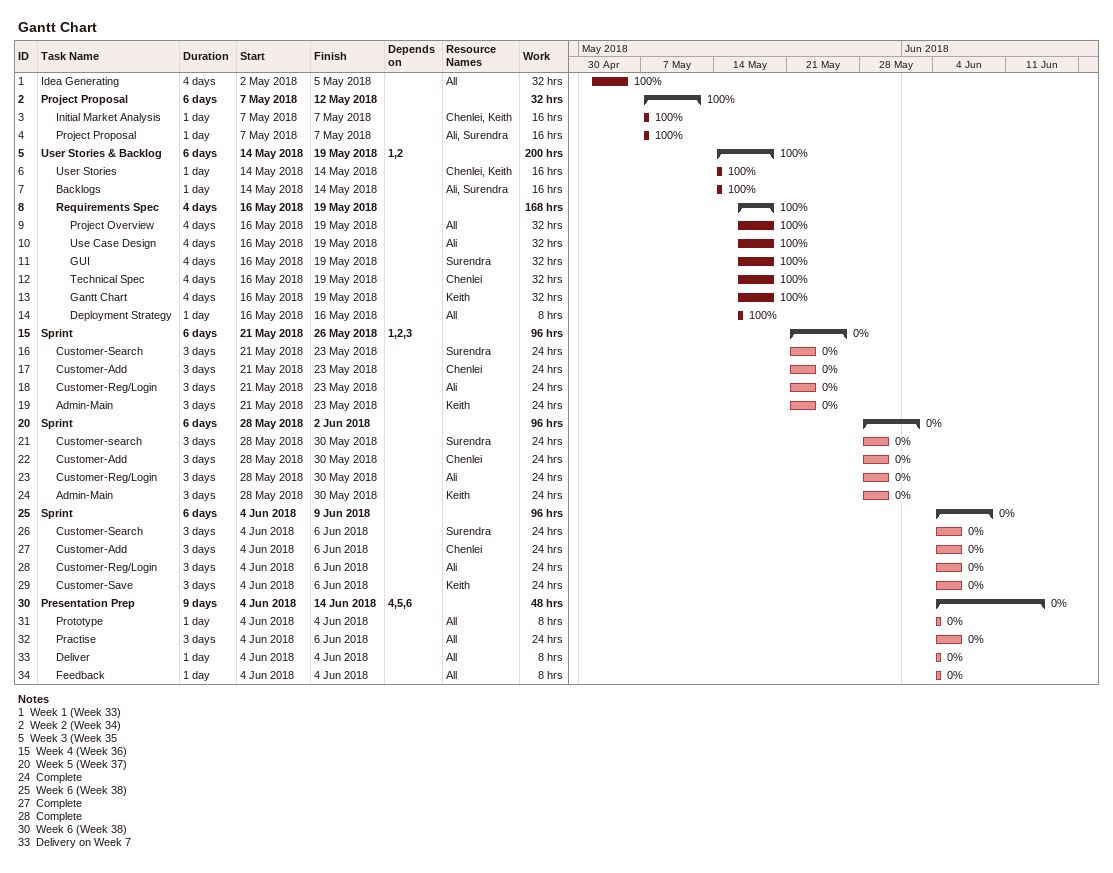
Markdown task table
Gantt Chart

| ID | Level | Task | Duration | Start | Finish | Predecessors | Resources | % complete | Work (h) |
|---|---|---|---|---|---|---|---|---|---|
| 1 | 1 | Idea Generating | 4d | 2018-05-02 | 2018-05-05 |  | All | 100 | 32 |
| 2 | 1 | **Project Proposal** | 6d | 2018-05-07 | 2018-05-12 |  |  | 100 | 32 |
| 3 | 2 | Initial Market Analysis | 1d | 2018-05-07 | 2018-05-07 |  | Chenlei, Keith | 100 | 16 |
| 4 | 2 | Project Proposal | 1d | 2018-05-07 | 2018-05-07 |  | Ali, Surendra | 100 | 16 |
| 5 | 1 | **User Stories & Backlog** | 6d | 2018-05-14 | 2018-05-19 | 1, 2 |  | 100 | 200 |
| 6 | 2 | User Stories | 1d | 2018-05-14 | 2018-05-14 |  | Chenlei, Keith | 100 | 16 |
| 7 | 2 | Backlogs | 1d | 2018-05-14 | 2018-05-14 |  | Ali, Surendra | 100 | 16 |
| 8 | 2 | **Requirements Spec** | 4d | 2018-05-16 | 2018-05-19 |  |  | 100 | 168 |
| 9 | 3 | Project Overview | 4d | 2018-05-16 | 2018-05-19 |  | All | 100 | 32 |
| 10 | 3 | Use Case Design | 4d | 2018-05-16 | 2018-05-19 |  | Ali | 100 | 32 |
| 11 | 3 | GUI | 4d | 2018-05-16 | 2018-05-19 |  | Surendra | 100 | 32 |
| 12 | 3 | Technical Spec | 4d | 2018-05-16 | 2018-05-19 |  | Chenlei | 100 | 32 |
| 13 | 3 | Gantt Chart | 4d | 2018-05-16 | 2018-05-19 |  | Keith | 100 | 32 |
| 14 | 3 | Deployment Strategy | 1d | 2018-05-16 | 2018-05-16 |  | All | 100 | 8 |
| 15 | 1 | **Sprint** | 6d | 2018-05-21 | 2018-05-26 | 1, 2, 3 |  | 0 | 96 |
| 16 | 2 | Customer-Search | 3d | 2018-05-21 | 2018-05-23 |  | Surendra | 0 | 24 |
| 17 | 2 | Customer-Add | 3d | 2018-05-21 | 2018-05-23 |  | Chenlei | 0 | 24 |
| 18 | 2 | Customer-Reg/Login | 3d | 2018-05-21 | 2018-05-23 |  | Ali | 0 | 24 |
| 19 | 2 | Admin-Main | 3d | 2018-05-21 | 2018-05-23 |  | Keith | 0 | 24 |
| 20 | 1 | **Sprint** | 6d | 2018-05-28 | 2018-06-02 |  |  | 0 | 96 |
| 21 | 2 | Customer-search | 3d | 2018-05-28 | 2018-05-30 |  | Surendra | 0 | 24 |
| 22 | 2 | Customer-Add | 3d | 2018-05-28 | 2018-05-30 |  | Chenlei | 0 | 24 |
| 23 | 2 | Customer-Reg/Login | 3d | 2018-05-28 | 2018-05-30 |  | Ali | 0 | 24 |
| 24 | 2 | Admin-Main | 3d | 2018-05-28 | 2018-05-30 |  | Keith | 0 | 24 |
| 25 | 1 | **Sprint** | 6d | 2018-06-04 | 2018-06-09 |  |  | 0 | 96 |
| 26 | 2 | Customer-Search | 3d | 2018-06-04 | 2018-06-06 |  | Surendra | 0 | 24 |
| 27 | 2 | Customer-Add | 3d | 2018-06-04 | 2018-06-06 |  | Chenlei | 0 | 24 |
| 28 | 2 | Customer-Reg/Login | 3d | 2018-06-04 | 2018-06-06 |  | Ali | 0 | 24 |
| 29 | 2 | Customer-Save | 3d | 2018-06-04 | 2018-06-06 |  | Keith | 0 | 24 |
| 30 | 1 | **Presentation Prep** | 9d | 2018-06-04 | 2018-06-14 | 4, 5, 6 |  | 0 | 48 |
| 31 | 2 | Prototype | 1d | 2018-06-04 | 2018-06-04 |  | All | 0 | 8 |
| 32 | 2 | Practise | 3d | 2018-06-04 | 2018-06-06 |  | All | 0 | 24 |
| 33 | 2 | Deliver | 1d | 2018-06-04 | 2018-06-04 |  | All | 0 | 8 |
| 34 | 2 | Feedback | 1d | 2018-06-04 | 2018-06-04 |  | All | 0 | 8 |

Notes
- 1: Week 1 (Week 33)
- 2: Week 2 (Week 34)
- 5: Week 3 (Week 35
- 15: Week 4 (Week 36)
- 20: Week 5 (Week 37)
- 24: Complete
- 25: Week 6 (Week 38)
- 27: Complete
- 28: Complete
- 30: Week 6 (Week 38)
- 33: Delivery on Week 7
